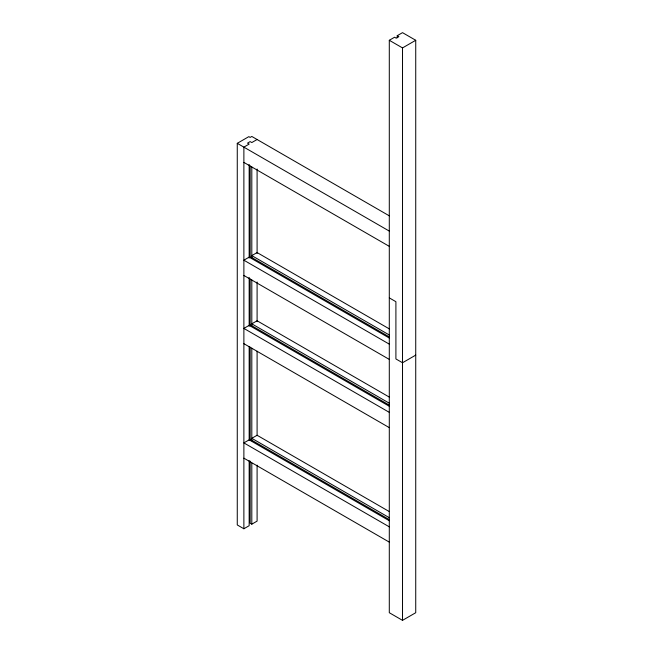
<?xml version="1.0" encoding="UTF-8"?>
<svg xmlns="http://www.w3.org/2000/svg" width="653" height="653" viewBox="0 0 653 653"><rect width="100%" height="100%" fill="white"/><g stroke="black" fill="none" stroke-linecap="round" stroke-linejoin="round"><path stroke-width="0.98" d="M397.228 35.703L402.517 32.65L415.732 40.282L415.732 612.718L402.517 620.35L389.294 612.718L389.294 40.282L394.583 37.229L396.232 38.184L398.877 36.658L397.228 35.703L397.228 37.735M249.16 460.577L249.16 525.706L243.879 528.759L237.268 524.947L237.268 143.325L248.834 136.64L250.156 137.408L251.805 136.453L389.294 215.833M389.294 40.282L402.517 47.914L415.732 40.282M257.094 139.505L251.805 142.558L250.156 141.603L247.511 143.129L249.16 144.084L243.879 147.137L243.879 528.759M415.732 355.118L402.517 362.758L395.906 358.938L395.906 301.694L389.294 297.882M250.156 461.149L250.156 523.224L251.805 524.179L257.094 521.127L257.094 465.156M237.268 143.325L389.294 231.097M243.879 162.401L389.294 246.361M389.294 328.883L257.094 252.564L251.805 255.617L389.294 334.989M389.294 336.899L250.156 256.572L250.156 166.025M389.294 338.042L249.16 257.143L243.879 260.196L389.294 344.147M243.879 275.46L389.294 359.411M389.294 397.097L257.094 320.778L251.805 323.831L389.294 403.203M250.156 324.786L389.294 405.113M389.294 406.256L249.16 325.357L243.879 328.41L389.294 412.361M243.879 343.674L389.294 427.633M389.294 511.585L257.094 435.265L251.805 438.318L389.294 517.69M250.156 439.273L389.294 519.6M389.294 520.743L249.16 439.844L243.879 442.897L389.294 526.849M243.879 458.161L389.294 542.121M402.517 47.914L402.517 620.35M257.094 169.021L257.094 253.486M257.094 281.982L257.094 321.668M257.094 351.183L257.094 435.649M251.805 166.98L251.805 258.572M251.805 279.941L251.805 325.741M251.805 348.131L251.805 440.734M251.805 463.124L251.805 524.179M250.156 278.986L250.156 325.798M250.156 347.176L250.156 439.779M249.16 164.442L249.16 258.066M249.16 277.403L249.16 326.247M249.16 346.596L249.16 440.228"/></g></svg>
